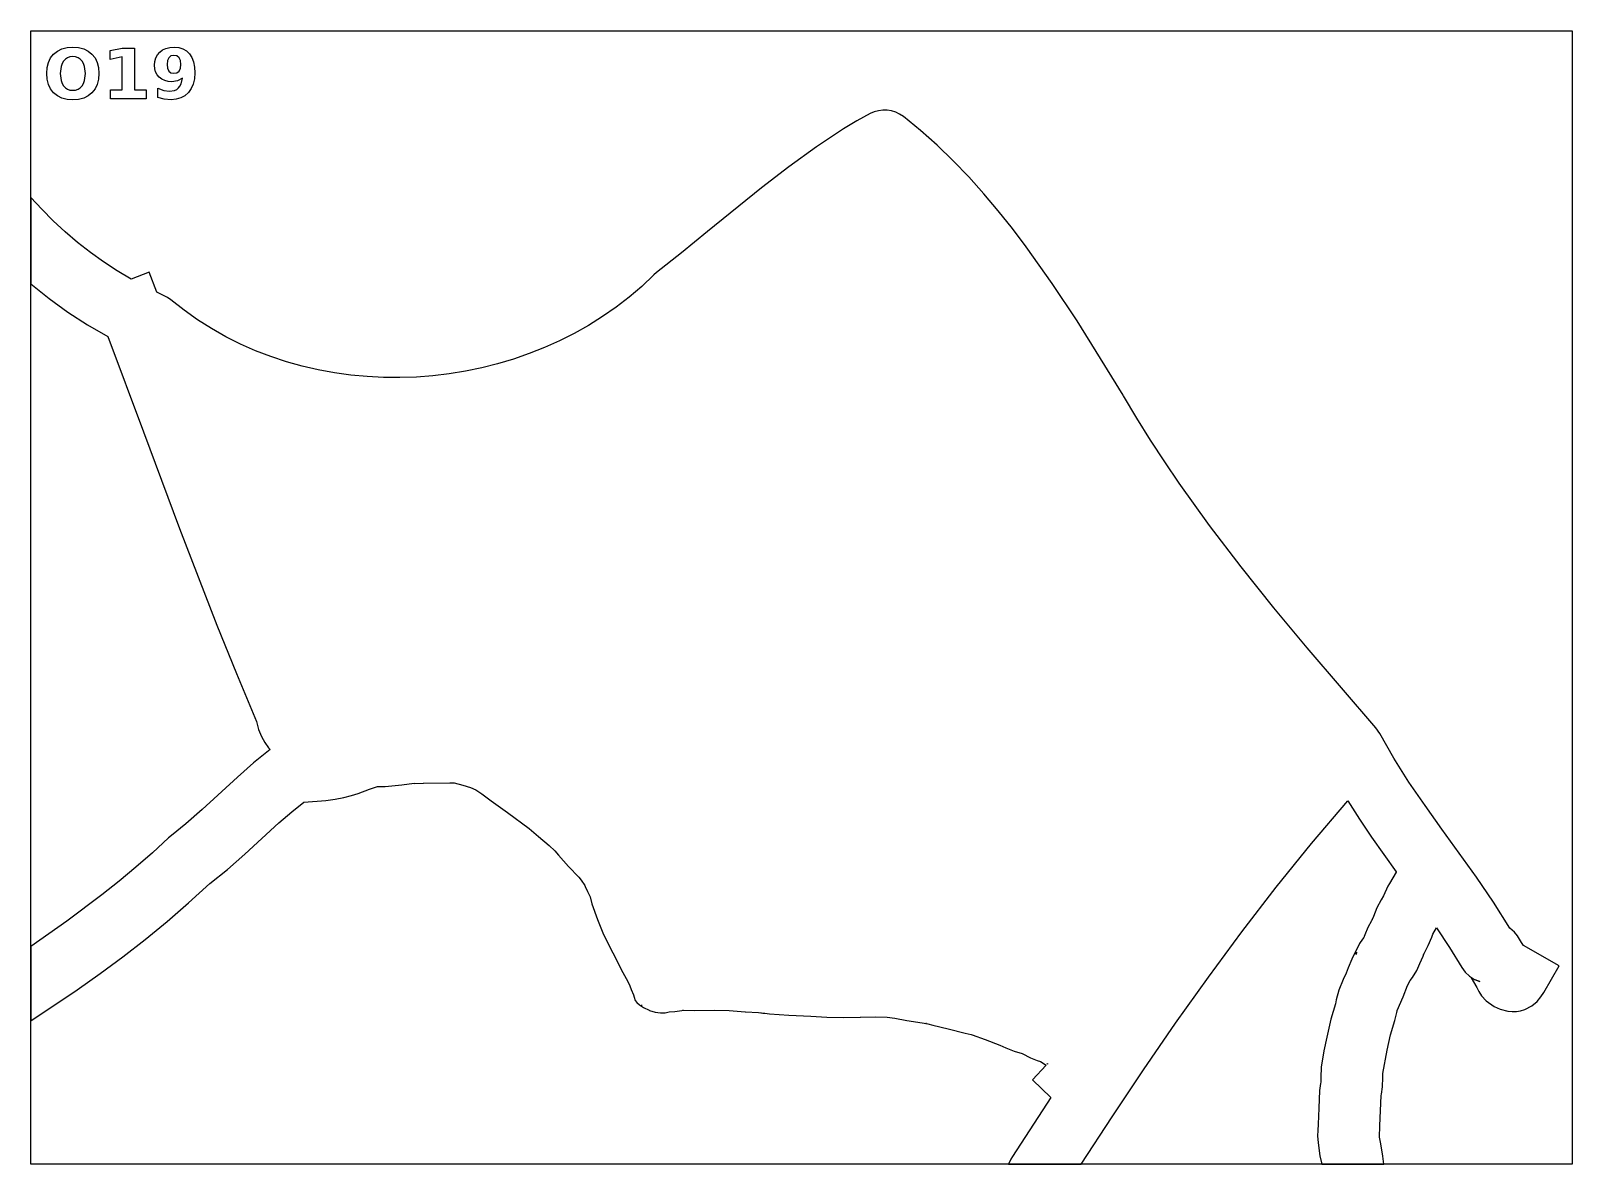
# Model space of a CAD drawing. Extents: x 1 to 512, y 1 to 4639.
# Drawn here: x 12 to 512, y 2996 to 3364 of the extents above; entities that cross this region are included whole.
import ezdxf

# ---------------------------------------------------------------- set-up
doc = ezdxf.new("R2010")
doc.units = 0

msp = doc.modelspace()

# ---------------------------------------------------------------- linework, layer by layer
at = {"layer": 'decoupage'}
for p, q in [((11.732, 3364.13), (511.732, 3364.13)), ((11.732, 2996.47), (11.732, 3364.13)), ((511.732, 3364.13), (511.732, 2996.47)), ((17.444375, 3353.86525), (18.147203, 3355.325312)), ((18.147203, 3355.325312), (19.131, 3356.569)), ((19.131, 3356.569), (20.367219, 3357.562563)), ((20.367219, 3357.562563), (21.8155, 3358.27225)), ((21.8155, 3358.27225), (23.476031, 3358.698063)), ((23.6265, 3355.401625), (22.928281, 3354.953797)), ((23.476031, 3358.698063), (25.349, 3358.84)), ((24.433469, 3355.670391), (23.6265, 3355.401625)), ((25.349, 3355.76), (24.433469, 3355.670391)), ((25.349, 3358.84), (27.226047, 3358.698063)), ((25.349, 3358.84), (25.349, 3358.84)), ((26.269625, 3355.670391), (25.349, 3355.76)), ((25.349, 3355.76), (25.349, 3355.76)), ((27.08, 3355.401625), (26.269625, 3355.670391)), ((27.780125, 3354.953797), (27.08, 3355.401625)), ((27.226047, 3358.698063), (28.888125, 3358.27225)), ((28.888125, 3358.27225), (30.335141, 3357.562563)), ((30.335141, 3357.562563), (31.567, 3356.569)), ((31.567, 3356.569), (32.550797, 3355.325312)), ((32.550797, 3355.325312), (33.253625, 3353.86525)), ((37.498, 3357.75), (41.323, 3358.543)), ((37.498, 3354.856), (37.498, 3357.75)), ((41.345, 3355.65), (37.498, 3354.856)), ((41.323, 3358.543), (45.358, 3358.54)), ((41.345, 3345.01), (41.345, 3355.65)), ((45.358, 3358.54), (45.358, 3345.01)), ((51.936453, 3354.226219), (52.258875, 3355.35625)), ((52.258875, 3355.35625), (52.796359, 3356.353906)), ((52.796359, 3356.353906), (53.549, 3357.219)), ((53.549, 3357.219), (54.487453, 3357.918562)), ((54.487453, 3357.918562), (55.571875, 3358.41825)), ((55.571875, 3358.41825), (56.802359, 3358.718062)), ((56.482, 3355.419), (56.059875, 3354.51525)), ((57.181875, 3355.964875), (56.482, 3355.419)), ((56.802359, 3358.718062), (58.179, 3358.818)), ((58.157, 3356.147), (57.181875, 3355.964875)), ((59.133, 3355.964875), (58.157, 3356.147)), ((58.179, 3358.818), (59.697562, 3358.68225)), ((59.833, 3355.419), (59.133, 3355.964875)), ((59.697562, 3358.68225), (61.03425, 3358.275)), ((60.254625, 3354.51525), (59.833, 3355.419)), ((61.03425, 3358.275), (62.189062, 3357.59625)), ((62.189062, 3357.59625), (63.162, 3356.646)), ((63.162, 3356.646), (63.93375, 3355.447703)), ((63.93375, 3355.447703), (64.485, 3354.024875)), ((16.882, 3350.296), (17.022609, 3352.188812)), ((17.022609, 3348.407859), (16.882, 3350.296)), ((17.022609, 3352.188812), (17.444375, 3353.86525)), ((21.537125, 3352.602), (21.27, 3350.292)), ((21.27, 3350.292), (21.537125, 3347.9905)), ((21.871172, 3353.537625), (21.537125, 3352.602)), ((22.339, 3354.327), (21.871172, 3353.537625)), ((22.928281, 3354.953797), (22.339, 3354.327)), ((28.37, 3354.327), (27.780125, 3354.953797)), ((28.837828, 3353.537625), (28.37, 3354.327)), ((29.171875, 3352.602), (28.837828, 3353.537625)), ((29.439, 3350.292), (29.171875, 3352.602)), ((29.171875, 3347.9905), (29.439, 3350.292)), ((33.253625, 3353.86525), (33.675391, 3352.188812)), ((33.675391, 3352.188812), (33.816, 3350.296)), ((33.816, 3350.296), (33.675391, 3348.407859)), ((51.829, 3352.964), (51.936453, 3354.226219)), ((51.925547, 3351.820266), (51.829, 3352.964)), ((52.215125, 3350.792125), (51.925547, 3351.820266)), ((52.697641, 3349.879672), (52.215125, 3350.792125)), ((56.059875, 3354.51525), (55.919, 3353.259)), ((55.919, 3353.259), (56.059875, 3351.99375)), ((56.059875, 3351.99375), (56.482, 3351.087)), ((56.482, 3351.087), (57.181875, 3350.54925)), ((57.181875, 3350.54925), (58.157, 3350.37)), ((58.157, 3350.37), (59.133, 3350.54925)), ((58.157, 3350.37), (58.157, 3350.37)), ((59.133, 3350.54925), (59.833, 3351.087)), ((59.833, 3351.087), (60.254625, 3351.99375)), ((60.395, 3353.259), (60.254625, 3354.51525)), ((60.254625, 3351.99375), (60.395, 3353.259)), ((64.485, 3354.024875), (64.81575, 3352.377609)), ((64.926, 3350.506), (64.797187, 3348.5755)), ((64.81575, 3352.377609), (64.926, 3350.506)), ((17.444375, 3346.734875), (17.022609, 3348.407859)), ((18.147203, 3345.276953), (17.444375, 3346.734875)), ((19.131, 3344.034), (18.147203, 3345.276953)), ((21.537125, 3347.9905), (21.871172, 3347.056781)), ((21.871172, 3347.056781), (22.339, 3346.268)), ((22.339, 3346.268), (22.928281, 3345.641203)), ((22.928281, 3345.641203), (23.6265, 3345.193375)), ((23.6265, 3345.193375), (24.433469, 3344.924609)), ((26.269625, 3344.924609), (27.08, 3345.193375)), ((27.08, 3345.193375), (27.780125, 3345.641203)), ((27.780125, 3345.641203), (28.37, 3346.268)), ((28.37, 3346.268), (28.837828, 3347.056781)), ((28.837828, 3347.056781), (29.171875, 3347.9905)), ((32.550797, 3345.276953), (31.567, 3344.034)), ((33.253625, 3346.734875), (32.550797, 3345.276953)), ((33.675391, 3348.407859), (33.253625, 3346.734875)), ((37.597, 3345.01), (41.345, 3345.01)), ((37.597, 3342.08), (37.597, 3345.01)), ((45.358, 3345.01), (49.106, 3345.01)), ((49.106, 3345.01), (49.106, 3342.08)), ((53.373, 3349.083), (52.697641, 3349.879672)), ((52.921, 3342.45), (52.921, 3345.49)), ((52.921, 3345.49), (54.861, 3344.773)), ((54.210734, 3348.441766), (53.373, 3349.083)), ((55.169875, 3347.983625), (54.210734, 3348.441766)), ((56.250328, 3347.708672), (55.169875, 3347.983625)), ((57.452, 3347.617), (56.250328, 3347.708672)), ((59.293, 3347.893), (57.452, 3347.617)), ((58.37775, 3344.802875), (59.064187, 3345.130359)), ((59.064187, 3345.130359), (59.646, 3345.589)), ((60.891, 3348.72), (59.293, 3347.893)), ((59.646, 3345.589), (60.120375, 3346.181297)), ((60.120375, 3346.181297), (60.486, 3346.900625)), ((60.486, 3346.900625), (60.891, 3348.72)), ((63.766687, 3345.367), (62.865, 3344.089)), ((64.41075, 3346.8625), (63.766687, 3345.367)), ((64.797187, 3348.5755), (64.41075, 3346.8625)), ((20.367219, 3343.040437), (19.131, 3344.034)), ((21.8155, 3342.33075), (20.367219, 3343.040437)), ((23.476031, 3341.904937), (21.8155, 3342.33075)), ((25.349, 3341.763), (23.476031, 3341.904937)), ((24.433469, 3344.924609), (25.349, 3344.835)), ((25.349, 3344.835), (26.269625, 3344.924609)), ((27.226047, 3341.904937), (25.349, 3341.763)), ((28.888125, 3342.33075), (27.226047, 3341.904937)), ((30.335141, 3343.040437), (28.888125, 3342.33075)), ((31.567, 3344.034), (30.335141, 3343.040437)), ((49.106, 3342.08), (37.597, 3342.08)), ((52.921, 3342.447), (52.921, 3342.45)), ((54.993, 3341.94), (52.921, 3342.447)), ((54.861, 3344.773), (56.691, 3344.541)), ((57.209, 3341.763), (54.993, 3341.94)), ((56.691, 3344.541), (58.37775, 3344.802875)), ((58.910203, 3341.908328), (57.209, 3341.763)), ((60.419875, 3342.344375), (58.910203, 3341.908328)), ((61.738109, 3343.071234), (60.419875, 3342.344375)), ((62.865, 3344.089), (61.738109, 3343.071234)), ((283.99, 3337.263), (279.711475, 3334.895323)), ((285.323578, 3337.847031), (283.99, 3337.263)), ((286.705625, 3338.2265), (285.323578, 3337.847031)), ((288.114109, 3338.403469), (286.705625, 3338.2265)), ((289.527, 3338.38), (288.114109, 3338.403469)), ((290.923047, 3338.157797), (289.527, 3338.38)), ((289.527, 3338.38), (289.527, 3338.38)), ((292.279625, 3337.738625), (290.923047, 3338.157797)), ((293.574891, 3337.124641), (292.279625, 3337.738625)), ((294.787, 3336.318), (293.574891, 3337.124641)), ((300.355885, 3331.783724), (294.787, 3336.318)), ((275.375422, 3332.289721), (266.574375, 3326.470828)), ((279.711475, 3334.895323), (275.375422, 3332.289721)), ((305.739111, 3326.990074), (300.355885, 3331.783724)), ((266.574375, 3326.470828), (257.674141, 3320.01849)), ((310.944661, 3321.960754), (305.739111, 3326.990074)), ((257.674141, 3320.01849), (248.762, 3313.144875)), ((315.980516, 3316.719469), (310.944661, 3321.960754)), ((320.854657, 3311.289921), (315.980516, 3316.719469)), ((15.292916, 3306.221516), (11.734, 3310.109)), ((11.734, 3310.109), (11.734, 3282.02)), ((248.762, 3313.144875), (231.251125, 3298.982484)), ((325.575068, 3305.695816), (320.854657, 3311.289921)), ((19.008828, 3302.480937), (15.292916, 3306.221516)), ((330.14973, 3299.960858), (325.575068, 3305.695816)), ((22.875982, 3298.895703), (19.008828, 3302.480937)), ((26.888625, 3295.47425), (22.875982, 3298.895703)), ((31.041002, 3292.225016), (26.888625, 3295.47425)), ((231.251125, 3298.982484), (222.826953, 3292.118045)), ((334.586625, 3294.10875), (330.14973, 3299.960858)), ((35.327359, 3289.156437), (31.041002, 3292.225016)), ((222.826953, 3292.118045), (214.74, 3285.681)), ((343.079041, 3282.147902), (334.586625, 3294.10875)), ((39.741943, 3286.276953), (35.327359, 3289.156437)), ((44.279, 3283.595), (39.741943, 3286.276953)), ((50.16, 3285.843), (44.279, 3283.595)), ((52.658, 3279.308), (50.16, 3285.843)), ((214.74, 3285.681), (213.869, 3284.919)), ((11.734, 3282.02), (17.631047, 3277.267266)), ((209.930507, 3281.227838), (205.826856, 3277.748222)), ((213.869, 3284.919), (209.930507, 3281.227838)), ((351.116172, 3270.002906), (343.079041, 3282.147902)), ((17.631047, 3277.267266), (23.766125, 3272.819125)), ((54.804, 3278.283), (52.658, 3279.308)), ((56.04825, 3277.632125), (54.804, 3278.283)), ((57.189, 3276.814), (56.04825, 3277.632125)), ((61.440823, 3273.470493), (57.189, 3276.814)), ((205.826856, 3277.748222), (201.568385, 3274.481179)), ((23.766125, 3272.819125), (30.132391, 3268.698172)), ((65.837589, 3270.369289), (61.440823, 3273.470493)), ((70.368961, 3267.509363), (65.837589, 3270.369289)), ((197.16543, 3271.427732), (192.628327, 3268.588908)), ((201.568385, 3274.481179), (197.16543, 3271.427732)), ((358.761873, 3257.863395), (351.116172, 3270.002906)), ((30.132391, 3268.698172), (36.723, 3264.927)), ((75.024602, 3264.889689), (70.368961, 3267.509363)), ((187.967413, 3265.965732), (183.193025, 3263.559228)), ((192.628327, 3268.588908), (187.967413, 3265.965732)), ((36.723, 3264.927), (48.292422, 3234.051781)), ((79.794175, 3262.509243), (75.024602, 3264.889689)), ((84.667345, 3260.366999), (79.794175, 3262.509243)), ((89.633774, 3258.461931), (84.667345, 3260.366999)), ((178.3155, 3261.370422), (173.345174, 3259.400339)), ((183.193025, 3263.559228), (178.3155, 3261.370422)), ((94.683125, 3256.793016), (89.633774, 3258.461931)), ((99.805062, 3255.359226), (94.683125, 3256.793016)), ((104.989249, 3254.159538), (99.805062, 3255.359226)), ((163.167466, 3256.120444), (157.980758, 3254.812682)), ((168.292384, 3257.650005), (163.167466, 3256.120444)), ((173.345174, 3259.400339), (168.292384, 3257.650005)), ((366.08, 3245.919), (358.761873, 3257.863395)), ((110.225348, 3253.192926), (104.989249, 3254.159538)), ((115.503023, 3252.458365), (110.225348, 3253.192926)), ((120.811938, 3251.95483), (115.503023, 3252.458365)), ((126.141755, 3251.681295), (120.811938, 3251.95483)), ((131.482138, 3251.636735), (126.141755, 3251.681295)), ((136.82275, 3251.820125), (131.482138, 3251.636735)), ((142.153255, 3252.23044), (136.82275, 3251.820125)), ((147.463315, 3252.866655), (142.153255, 3252.23044)), ((152.742595, 3253.727743), (147.463315, 3252.866655)), ((157.980758, 3254.812682), (152.742595, 3253.727743)), ((366.181, 3245.749), (366.08, 3245.919)), ((370.497446, 3238.513785), (366.181, 3245.749)), ((374.960805, 3231.375295), (370.497446, 3238.513785)), ((48.292422, 3234.051781), (59.990375, 3202.72225)), ((379.562479, 3224.3272), (374.960805, 3231.375295)), ((384.293875, 3217.363172), (379.562479, 3224.3272)), ((394.111445, 3203.661994), (384.293875, 3217.363172)), ((59.990375, 3202.72225), (65.977404, 3186.992645)), ((404.34475, 3190.221125), (394.111445, 3203.661994)), ((414.925023, 3176.989928), (404.34475, 3190.221125)), ((65.977404, 3186.992645), (72.104391, 3171.276094)), ((425.7835, 3163.917766), (414.925023, 3176.989928)), ((72.104391, 3171.276094), (78.407275, 3155.614809)), ((436.851414, 3150.954002), (425.7835, 3163.917766)), ((78.407275, 3155.614809), (84.922, 3140.051)), ((448.06, 3138.048), (436.851414, 3150.954002)), ((84.922, 3140.051), (85.574734, 3137.473656)), ((85.574734, 3137.473656), (86.518375, 3135.2295)), ((86.518375, 3135.2295), (87.648578, 3133.272594)), ((449.377, 3136.128), (448.06, 3138.048)), ((453.866736, 3128.183596), (449.377, 3136.128)), ((89.318, 3131.033), (84.00125, 3126.65325)), ((87.648578, 3133.272594), (88.861, 3131.557)), ((88.861, 3131.557), (89.318, 3131.033)), ((84.00125, 3126.65325), (78.752, 3121.978)), ((458.777516, 3120.425578), (453.866736, 3128.183596)), ((78.752, 3121.978), (67.296625, 3111.4765)), ((132.045125, 3119.526625), (136.06, 3120.012)), ((136.06, 3120.012), (136.08, 3120.01)), ((136.08, 3120.01), (139.047, 3120.1)), ((139.047, 3120.1), (139.067, 3120.1)), ((139.067, 3120.1), (147.625, 3120.217)), ((147.625, 3120.217), (149.024, 3120.207)), ((149.024, 3120.207), (151.85, 3119.396)), ((464.010068, 3112.76799), (458.777516, 3120.425578)), ((110.492457, 3114.827701), (113.253531, 3115.361172)), ((113.253531, 3115.361172), (115.731902, 3116.012463)), ((115.731902, 3116.012463), (117.93725, 3116.723625)), ((117.93725, 3116.723625), (121.567594, 3118.093766)), ((121.567594, 3118.093766), (124.222, 3119.008)), ((124.222, 3119.008), (124.752625, 3118.96925)), ((124.752625, 3118.96925), (126.634, 3119.028)), ((126.634, 3119.028), (126.654, 3119.03)), ((126.654, 3119.03), (132.045125, 3119.526625)), ((151.85, 3119.396), (154.31275, 3118.70825)), ((154.31275, 3118.70825), (156.084, 3117.878)), ((156.084, 3117.878), (158.009625, 3116.615375)), ((158.009625, 3116.615375), (161.031, 3114.293)), ((67.296625, 3111.4765), (62.057703, 3106.853781)), ((92.16, 3107.144), (96.3505, 3110.763375)), ((96.3505, 3110.763375), (100.325, 3113.914)), ((100.325, 3113.914), (107.439, 3114.47)), ((107.439, 3114.47), (110.492457, 3114.827701)), ((161.031, 3114.293), (166.385, 3110.558)), ((166.385, 3110.558), (173.370625, 3105.339)), ((427.15376, 3100.496467), (438.913, 3114.38)), ((438.913, 3114.38), (442.754703, 3108.393312)), ((469.465125, 3105.124875), (464.010068, 3112.76799)), ((62.057703, 3106.853781), (57.375, 3103.117)), ((81.139625, 3096.995375), (92.16, 3107.144)), ((173.370625, 3105.339), (176.469641, 3102.797187)), ((442.754703, 3108.393312), (446.686125, 3102.5705)), ((480.645672, 3089.538234), (469.465125, 3105.124875)), ((56.424, 3102.328), (51.177852, 3097.517332)), ((57.375, 3103.117), (56.424, 3102.328)), ((176.469641, 3102.797187), (179.853, 3099.808)), ((415.719703, 3086.305609), (427.15376, 3100.496467)), ((446.686125, 3102.5705), (454.688, 3091.313)), ((51.177852, 3097.517332), (45.820375, 3092.841594)), ((75.494391, 3092.021609), (81.139625, 3096.995375)), ((179.853, 3099.808), (181.680969, 3098.062641)), ((181.680969, 3098.062641), (182.917, 3096.712625)), ((182.917, 3096.712625), (186.17, 3092.982)), ((45.820375, 3092.841594), (40.358648, 3088.291059)), ((69.796, 3087.467), (75.494391, 3092.021609)), ((186.17, 3092.982), (189.446875, 3089.614875)), ((454.618, 3091.185), (452.438, 3087.504)), ((454.688, 3091.313), (454.618, 3091.185)), ((40.358648, 3088.291059), (34.79975, 3083.856)), ((62.933559, 3081.216861), (69.796, 3087.467)), ((189.446875, 3089.614875), (190.280609, 3088.616578)), ((190.280609, 3088.616578), (191.433, 3086.82)), ((191.433, 3086.82), (191.414219, 3086.819047)), ((191.414219, 3086.819047), (191.55275, 3086.498125)), ((191.55275, 3086.498125), (192.31, 3084.896)), ((404.584451, 3071.838916), (415.719703, 3086.305609)), ((451.968, 3086.603), (450.538, 3083.474)), ((452.438, 3087.504), (451.968, 3086.603)), ((486.172623, 3081.422795), (480.645672, 3089.538234)), ((34.79975, 3083.856), (23.41875, 3075.293406)), ((55.934406, 3075.196703), (62.933559, 3081.216861)), ((192.31, 3084.896), (193.14, 3083.227)), ((193.14, 3083.227), (193.765, 3080.884)), ((193.765, 3080.884), (195.586, 3075.828)), ((449.792375, 3082.228375), (448.407, 3079.611)), ((450.538, 3083.474), (449.792375, 3082.228375)), ((491.525, 3072.978), (486.172623, 3081.422795)), ((23.41875, 3075.293406), (11.734, 3067.076)), ((48.810426, 3069.389287), (55.934406, 3075.196703)), ((195.586, 3075.828), (197.295, 3071.504)), ((446.628, 3075.44625), (445.463, 3073.21)), ((446.888937, 3075.838844), (446.628, 3075.44625)), ((446.893, 3075.77), (446.888937, 3075.838844)), ((447.252875, 3076.860875), (446.893, 3075.787)), ((446.893, 3075.787), (446.893, 3075.77)), ((448.407, 3079.611), (447.252875, 3076.860875)), ((197.295, 3071.504), (197.295, 3071.49)), ((197.295, 3071.49), (199.05375, 3067.932125)), ((393.721625, 3057.127875), (404.584451, 3071.838916)), ((444.279, 3070.245), (444.131, 3069.966)), ((444.28625, 3070.332531), (444.279, 3070.245)), ((444.46375, 3070.86575), (444.28625, 3070.332531)), ((445.463, 3073.21), (444.46375, 3070.86575)), ((465.07, 3067.4), (466.169375, 3070.056875)), ((466.169375, 3070.056875), (466.497, 3071.039)), ((466.497, 3071.039), (467.684, 3073.124)), ((467.684, 3073.124), (471.95125, 3066.7335)), ((492.974625, 3071.771188), (491.525, 3072.978)), ((493.99075, 3070.55725), (492.974625, 3071.771188)), ((495.345, 3068.39), (493.99075, 3070.55725)), ((11.734, 3067.076), (11.734, 3042.94)), ((41.5735, 3063.777375), (48.810426, 3069.389287)), ((199.05375, 3067.932125), (200.562, 3065.074)), ((200.562, 3065.074), (203.814, 3058.613)), ((442.746, 3067.999), (440.244, 3062.975)), ((441.807, 3065.19), (441.7, 3064.486)), ((441.7, 3064.61), (441.8, 3065.183)), ((441.8, 3065.183), (441.807, 3065.19)), ((441.807, 3065.19), (441.807, 3065.19)), ((443.752, 3069.491), (442.746, 3067.999)), ((444.131, 3069.966), (443.752, 3069.491)), ((463.585422, 3064.636438), (463.873375, 3065.0725)), ((463.873375, 3065.0725), (465.07, 3067.391)), ((465.07, 3067.391), (465.07, 3067.4)), ((471.95125, 3066.7335), (475.959, 3060.247)), ((495.908, 3067.445), (495.345, 3068.39)), ((507.486, 3060.779), (495.908, 3067.445)), ((34.235512, 3058.343729), (41.5735, 3063.777375)), ((439.045875, 3060.111), (438.438, 3058.429)), ((440.244, 3062.975), (439.045875, 3060.111)), ((441.7, 3064.486), (441.7, 3064.61)), ((461.30275, 3059.319875), (462.331, 3061.6)), ((462.331, 3061.6), (463.3555, 3063.987875)), ((463.3555, 3063.987875), (463.558, 3064.659)), ((463.558, 3064.659), (463.585422, 3064.636438)), ((475.959, 3060.247), (477.062828, 3058.714313)), ((502.494, 3052.113), (507.486, 3060.779)), ((26.808344, 3053.071109), (34.235512, 3058.343729)), ((203.814, 3058.613), (205.4195, 3055.705375)), ((205.4195, 3055.705375), (206.092, 3054.267)), ((383.104846, 3042.203975), (393.721625, 3057.127875)), ((437.46225, 3056.328375), (436.092, 3052.958)), ((438.438, 3058.429), (437.46225, 3056.328375)), ((458.335, 3054.413), (459.144, 3056.073)), ((459.144, 3056.073), (459.886, 3056.985)), ((459.886, 3056.985), (461.30275, 3059.319875)), ((477.062828, 3058.714313), (478.422125, 3057.4265)), ((478.422125, 3057.4265), (479.997609, 3056.414688)), ((479.920375, 3056.364375), (478.918, 3056.919)), ((478.918, 3056.919), (480.767, 3053.787)), ((481.75, 3055.71), (479.920375, 3056.364375)), ((479.997609, 3056.414688), (481.75, 3055.71)), ((11.734, 3042.94), (26.808344, 3053.071109)), ((206.092, 3054.267), (206.457, 3053.177)), ((206.457, 3053.177), (207.23, 3051.367)), ((207.23, 3051.367), (207.399953, 3050.600281)), ((207.399953, 3050.600281), (207.793875, 3049.52925)), ((436.092, 3052.958), (435.196625, 3049.793)), ((454.986, 3046.354), (456.927, 3050.766)), ((456.927, 3050.766), (458.335, 3054.413)), ((480.767, 3053.787), (481.46725, 3052.497766)), ((481.46725, 3052.497766), (482.3715, 3051.045125)), ((482.3715, 3051.045125), (483.88325, 3049.413422)), ((500.379, 3049.252125), (501.612375, 3050.724703)), ((501.612375, 3050.724703), (502.494, 3052.113)), ((207.793875, 3049.52925), (208.315791, 3048.872176)), ((208.315791, 3048.872176), (209.182859, 3048.130094)), ((209.182859, 3048.130094), (210.491467, 3047.300027)), ((209.794, 3048.19), (209.975, 3048.077)), ((210.075, 3047.946), (209.794, 3048.19)), ((209.975, 3048.077), (210.075, 3047.946)), ((210.491467, 3047.300027), (212.338, 3046.379)), ((212.338, 3046.379), (212.388, 3046.359)), ((212.388, 3046.359), (214.290828, 3045.722828)), ((214.290828, 3045.722828), (215.996875, 3045.513875)), ((215.996875, 3045.513875), (217.512234, 3045.610734)), ((217.512234, 3045.610734), (218.843, 3045.892)), ((218.843, 3045.892), (220.597, 3046.025)), ((220.597, 3046.025), (222.900625, 3046.315)), ((222.900625, 3046.315), (223.323016, 3046.418469)), ((223.323016, 3046.418469), (223.264, 3046.467)), ((223.264, 3046.467), (227.163, 3046.338)), ((227.163, 3046.338), (233.456, 3046.46)), ((233.456, 3046.46), (238.24525, 3046.353875)), ((238.24525, 3046.353875), (243.468, 3045.881)), ((243.468, 3045.881), (243.581, 3045.88)), ((243.581, 3045.88), (247.821, 3045.634)), ((247.821, 3045.634), (248.546, 3045.594)), ((248.546, 3045.594), (248.751, 3045.584)), ((248.751, 3045.584), (249.212, 3045.504)), ((249.212, 3045.504), (249.866, 3045.424)), ((249.866, 3045.424), (251.389, 3045.286)), ((251.389, 3045.286), (257.626, 3044.801)), ((434.959, 3048.473), (433.445, 3043.509)), ((435.196625, 3049.793), (434.959, 3048.473)), ((454.244, 3043.124), (454.881625, 3045.681)), ((454.881625, 3045.681), (454.988609, 3046.255719)), ((454.988609, 3046.255719), (454.986, 3046.354)), ((483.88325, 3049.413422), (486.406, 3047.587)), ((486.406, 3047.587), (488.357484, 3046.705641)), ((488.357484, 3046.705641), (490.859375, 3046.123625)), ((490.859375, 3046.123625), (492.227396, 3046.007244)), ((492.227396, 3046.007244), (493.625828, 3046.040547)), ((493.625828, 3046.040547), (495.018939, 3046.248482)), ((495.018939, 3046.248482), (496.371, 3046.656)), ((496.371, 3046.656), (498.672375, 3047.845734)), ((498.672375, 3047.845734), (500.379, 3049.252125)), ((257.626, 3044.801), (264.813, 3044.426)), ((264.813, 3044.426), (269.933625, 3044.166125)), ((269.933625, 3044.166125), (275.376, 3044.051)), ((275.376, 3044.051), (280.811, 3044.171)), ((280.811, 3044.171), (280.831, 3044.17)), ((280.831, 3044.17), (285.64875, 3044.254625)), ((285.64875, 3044.254625), (289.526, 3044.19)), ((289.526, 3044.19), (291.983125, 3043.797875)), ((291.983125, 3043.797875), (295.866, 3043.09)), ((295.866, 3043.09), (302.274, 3042.083)), ((302.284, 3042.09), (302.105125, 3042.125)), ((302.105125, 3042.125), (302.179, 3042.1075)), ((302.179, 3042.1075), (302.68, 3041.99)), ((302.274, 3042.083), (302.284, 3042.09)), ((302.68, 3041.99), (304.329, 3041.593)), ((304.329, 3041.593), (309.313, 3040.384)), ((309.313, 3040.384), (314.8695, 3038.993625)), ((372.707734, 3027.098703), (383.104846, 3042.203975)), ((433.445, 3043.509), (432.141, 3037.675)), ((452.81, 3038.454), (454.244, 3043.124)), ((314.8695, 3038.993625), (316.722813, 3038.525922)), ((316.722813, 3038.525922), (317.134898, 3038.426748)), ((317.134898, 3038.426748), (317.096, 3038.447)), ((317.096, 3038.447), (321.341, 3036.95125)), ((321.341, 3036.95125), (326.114, 3035.025)), ((326.114, 3035.025), (328.05725, 3034.195)), ((432.141, 3037.675), (431.198625, 3033.27125)), ((451.703, 3033.442), (452.81, 3038.454)), ((328.05725, 3034.195), (330.755, 3033.152)), ((330.755, 3033.152), (330.765, 3033.15)), ((330.765, 3033.15), (333.323, 3032.359)), ((333.323, 3032.359), (336.029, 3030.978)), ((336.029, 3030.978), (338.17575, 3030.0775)), ((338.17575, 3030.0775), (339.217, 3029.738)), ((431.198625, 3033.27125), (430.359, 3027.888)), ((450.272, 3025.89), (451.703, 3033.442)), ((341.123, 3028.533), (336.633, 3023.82)), ((339.217, 3029.738), (341.123, 3028.533)), ((341.449, 3029.149), (341.45, 3029.15)), ((341.564, 3028.958), (341.449, 3029.149)), ((341.45, 3029.15), (341.594, 3028.988)), ((341.594, 3028.988), (341.564, 3028.958)), ((362.503912, 3011.843549), (372.707734, 3027.098703)), ((430.359, 3027.888), (430.1885, 3024.6035)), ((450.272, 3025.872), (450.272, 3025.89)), ((450.27625, 3024.583875), (450.272, 3025.872)), ((336.633, 3023.82), (342.611, 3018.123)), ((429.809, 3020.35), (429.513875, 3014.647)), ((430.086, 3022.675875), (429.809, 3020.39)), ((429.809, 3020.39), (429.809, 3020.35)), ((430.178562, 3023.093234), (430.086, 3022.675875)), ((430.201, 3023.032), (430.178562, 3023.093234)), ((430.1885, 3024.6035), (430.201, 3023.032)), ((449.888125, 3019.181375), (450.162, 3021.573)), ((450.162, 3021.573), (450.27625, 3024.583875)), ((342.611, 3018.123), (330.171, 2998.922)), ((449.382, 3008.896), (449.753, 3018.694)), ((449.753, 3018.694), (449.785266, 3018.704391)), ((449.785266, 3018.704391), (449.888125, 3019.181375)), ((352.467, 2996.47), (362.503912, 3011.843549)), ((429.513875, 3014.647), (429.377, 3009.442)), ((429.212, 3007.338), (429.171688, 3005.608844)), ((429.171688, 3005.608844), (429.287, 3003.434)), ((429.377, 3009.442), (429.212, 3007.338)), ((449.208, 3005.271), (449.382, 3008.896)), ((449.631, 3003.009625), (449.208, 3005.271)), ((429.287, 3003.434), (429.923625, 2999.1805)), ((450.345, 2999.087), (449.631, 3003.009625)), ((511.732, 2996.47), (11.732, 2996.47)), ((329.681, 2998.064), (328.917, 2996.469)), ((328.917, 2996.469), (352.467, 2996.47)), ((330.171, 2998.922), (329.681, 2998.064)), ((429.923625, 2999.1805), (430.501, 2996.463)), ((430.501, 2996.463), (450.596, 2996.47)), ((450.596, 2996.47), (450.345, 2999.087))]:
    msp.add_line(p, q, dxfattribs=at)

doc.saveas('drawing.dxf')
